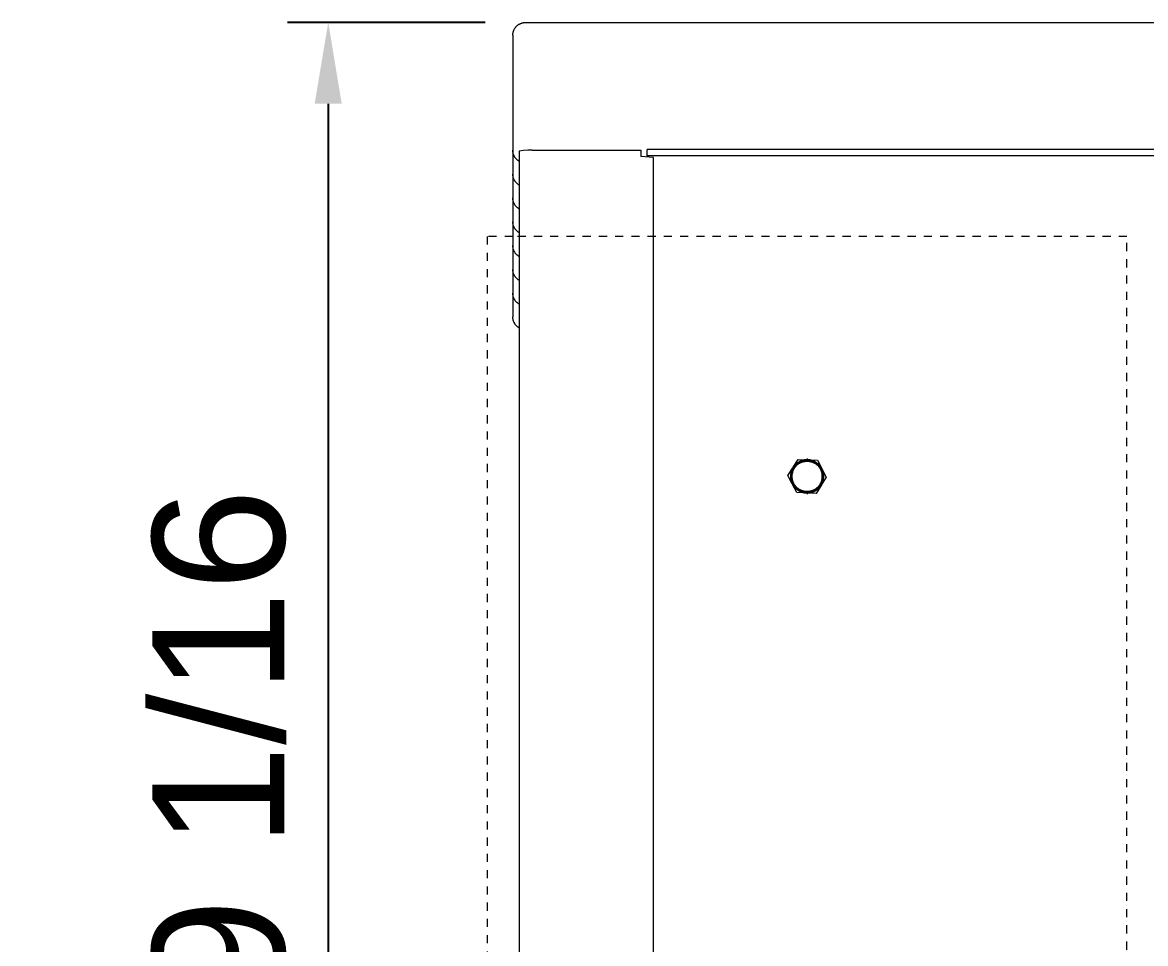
# Model space of a CAD drawing. Header units: inches. Extents: x -5 to 144, y -3 to 70.
# Drawn here: x -5.28 to 8.54, y 7.98 to 19.32 of the extents above; entities that cross this region are included whole.
import ezdxf

# ---------------------------------------------------------------- set-up
doc = ezdxf.new("R2010")
doc.units = ezdxf.units.IN
doc.linetypes.add('HIDDEN', pattern=[1.905, 1.27, -0.635])
for name, color, linetype, lineweight in [('ZANO_R', 7, 'Continuous', 0), ('ZANO_R_przerywana', 250, 'HIDDEN', 0), ('ZANO_W', 1, 'Continuous', 0)]:
    doc.layers.add(name, color=color, linetype=linetype, lineweight=lineweight)
doc.styles.get("Standard").update_dxf_attribs({"font": 'arial.ttf'})
doc.dimstyles.new('amerykanie', dxfattribs={"dimtxt": 50, "dimasz": 50, "dimexe": 0.5, "dimexo": 0.5, "dimgap": 1, "dimtad": 1, "dimdec": 0, "dimzin": 0, "dimlunit": 5, "dimtxsty": 'Standard', "dimcen": 0.09, "dimclrd": 1, "dimclre": 1, "dimclrt": 1, "dimazin": 0, "dimtfac": 1, "dimtdec": 0, "dimtmove": 0, "dimatfit": 3, "dimfxl": 1, "dimtzin": 0, "dimarcsym": 1})

# ---------------------------------------------------------------- blocks, each defined once
blk = doc.blocks.new('*D349')
at = {"layer": 'ZANO_W', "color": 1, "lineweight": -2}
for p, q in [((0.412, 19.316), (-2.018, 19.316)), ((-1.518, 18.316), (-1.518, 1.266)), ((0.412, 0.266), (-2.018, 0.266))]:
    blk.add_line(p, q, dxfattribs=at)
at = {"layer": 'ZANO_W', "color": 1}
for points in [[(-1.352, 18.316), (-1.685, 18.316), (-1.518, 19.316)], [(-1.685, 1.266), (-1.352, 1.266), (-1.518, 0.266)]]:
    blk.add_solid(points, dxfattribs=at)
at = {"layer": 'ZANO_W', "color": 1, "insert": (-2.858, 9.791), "char_height": 1.625, "attachment_point": 5, "rotation": 90}
blk.add_mtext('19 1/16', dxfattribs=at)

msp = doc.modelspace()

# ---------------------------------------------------------------- linework, layer by layer
at = {"layer": 'ZANO_R'}
for p, q in [((0.76326, 19.211), (0.76515, 19.21604)), ((0.76515, 19.21604), (0.7672, 19.221)), ((0.7672, 19.221), (0.76943, 19.2259)), ((0.76943, 19.2259), (0.77182, 19.23072)), ((0.77182, 19.23072), (0.77438, 19.23545)), ((0.77438, 19.23545), (0.77709, 19.24009)), ((0.77709, 19.24009), (0.77996, 19.24463)), ((0.77996, 19.24463), (0.78299, 19.24908)), ((0.78299, 19.24908), (0.78617, 19.25342)), ((0.78617, 19.25342), (0.78949, 19.25765)), ((0.78949, 19.25765), (0.79295, 19.26176)), ((0.79295, 19.26176), (0.79655, 19.26575)), ((0.79655, 19.26575), (0.80029, 19.26962)), ((0.80029, 19.26962), (0.80416, 19.27336)), ((0.80416, 19.27336), (0.80815, 19.27696)), ((0.80815, 19.27696), (0.81226, 19.28042)), ((0.81226, 19.28042), (0.81649, 19.28375)), ((0.81649, 19.28375), (0.82083, 19.28692)), ((0.82083, 19.28692), (0.82528, 19.28995)), ((0.82528, 19.28995), (0.82982, 19.29282)), ((0.82982, 19.29282), (0.83446, 19.29553)), ((0.83446, 19.29553), (0.8392, 19.29809)), ((0.8392, 19.29809), (0.84401, 19.30048)), ((0.84401, 19.30048), (0.84891, 19.30271)), ((0.84891, 19.30271), (0.85387, 19.30477)), ((0.85387, 19.30477), (0.85891, 19.30665)), ((0.85891, 19.30665), (0.86401, 19.30837)), ((0.86401, 19.30837), (0.86916, 19.30991)), ((0.86916, 19.30991), (0.87436, 19.31127)), ((0.87436, 19.31127), (0.87961, 19.31245)), ((0.87961, 19.31245), (0.88489, 19.31346)), ((0.88489, 19.31346), (0.8902, 19.31428)), ((0.8902, 19.31428), (0.89554, 19.31492)), ((0.89554, 19.31492), (0.9009, 19.31538)), ((0.9009, 19.31538), (0.90627, 19.31565)), ((0.90627, 19.31565), (0.91165, 19.31574)), ((0.91165, 19.31574), (39.96679, 19.31574)), ((0.75417, 19.15826), (0.75426, 19.16364)), ((0.75417, 19.15826), (0.75417, 17.9096)), ((0.75426, 19.16364), (0.75453, 19.16901)), ((0.75453, 19.16901), (0.75499, 19.17437)), ((0.75499, 19.17437), (0.75563, 19.17971)), ((0.75563, 19.17971), (0.75646, 19.18502)), ((0.75646, 19.18502), (0.75746, 19.1903)), ((0.75746, 19.1903), (0.75864, 19.19555)), ((0.75864, 19.19555), (0.76001, 19.20075)), ((0.76001, 19.20075), (0.76155, 19.2059)), ((0.76155, 19.2059), (0.76326, 19.211)), ((0.75417, 17.9096), (0.75417, 17.74211)), ((0.75417, 17.74211), (0.75417, 17.61649)), ((0.75426, 17.73661), (0.75417, 17.74211)), ((0.75455, 17.73113), (0.75426, 17.73661)), ((0.75503, 17.72565), (0.75455, 17.73113)), ((0.7557, 17.72019), (0.75503, 17.72565)), ((0.75656, 17.71476), (0.7557, 17.72019)), ((0.75761, 17.70937), (0.75656, 17.71476)), ((0.75884, 17.70401), (0.75761, 17.70937)), ((0.76027, 17.6987), (0.75884, 17.70401)), ((0.76187, 17.69345), (0.76027, 17.6987)), ((0.88529, 17.73815), (0.83291, 17.73307)), ((0.83291, 17.73307), (0.83291, 1.84867)), ((0.9378, 17.74167), (0.88529, 17.73815)), ((0.99039, 17.74363), (0.9378, 17.74167)), ((0.99039, 17.74363), (2.32897, 17.74363)), ((2.32897, 17.74363), (2.32897, 17.66489)), ((38.47072, 17.75352), (2.40771, 17.75352)), ((2.40771, 17.67548), (2.40771, 17.75352)), ((0.75417, 17.61649), (0.75417, 17.449)), ((0.76366, 17.68825), (0.76187, 17.69345)), ((0.76563, 17.68312), (0.76366, 17.68825)), ((0.76778, 17.67806), (0.76563, 17.68312)), ((0.7701, 17.67308), (0.76778, 17.67806)), ((0.7726, 17.66818), (0.7701, 17.67308)), ((0.77526, 17.66337), (0.7726, 17.66818)), ((0.7781, 17.65866), (0.77526, 17.66337)), ((0.78109, 17.65405), (0.7781, 17.65866)), ((0.78424, 17.64955), (0.78109, 17.65405)), ((0.78755, 17.64516), (0.78424, 17.64955)), ((0.79101, 17.64088), (0.78755, 17.64516)), ((0.79462, 17.63674), (0.79101, 17.64088)), ((0.79836, 17.63272), (0.79462, 17.63674)), ((0.80225, 17.62883), (0.79836, 17.63272)), ((0.80627, 17.62508), (0.80225, 17.62883)), ((0.81042, 17.62147), (0.80627, 17.62508)), ((0.81469, 17.61801), (0.81042, 17.62147)), ((0.81908, 17.61471), (0.81469, 17.61801)), ((0.82358, 17.61155), (0.81908, 17.61471)), ((0.82819, 17.60856), (0.82358, 17.61155)), ((0.83291, 17.60573), (0.82819, 17.60856)), ((2.38156, 17.66293), (2.32897, 17.66489)), ((2.43407, 17.65941), (2.38156, 17.66293)), ((38.47072, 17.67548), (2.40771, 17.67548)), ((2.40771, 17.67548), (2.40771, 17.66137)), ((2.48645, 17.65433), (2.43407, 17.65941)), ((2.48645, 1.92741), (2.48645, 17.65433)), ((0.75417, 17.449), (0.75417, 17.32338)), ((0.75426, 17.4435), (0.75417, 17.449)), ((0.75455, 17.43801), (0.75426, 17.4435)), ((0.75503, 17.43254), (0.75455, 17.43801)), ((0.7557, 17.42708), (0.75503, 17.43254)), ((0.75656, 17.42165), (0.7557, 17.42708)), ((0.75761, 17.41625), (0.75656, 17.42165)), ((0.75417, 17.32338), (0.75417, 17.15588)), ((0.75884, 17.4109), (0.75761, 17.41625)), ((0.76027, 17.40559), (0.75884, 17.4109)), ((0.76187, 17.40033), (0.76027, 17.40559)), ((0.76366, 17.39513), (0.76187, 17.40033)), ((0.76563, 17.39), (0.76366, 17.39513)), ((0.76778, 17.38494), (0.76563, 17.39)), ((0.7701, 17.37996), (0.76778, 17.38494)), ((0.7726, 17.37506), (0.7701, 17.37996)), ((0.77526, 17.37026), (0.7726, 17.37506)), ((0.7781, 17.36554), (0.77526, 17.37026)), ((0.78109, 17.36093), (0.7781, 17.36554)), ((0.78424, 17.35643), (0.78109, 17.36093)), ((0.78755, 17.35204), (0.78424, 17.35643)), ((0.79101, 17.34777), (0.78755, 17.35204)), ((0.79462, 17.34362), (0.79101, 17.34777)), ((0.79836, 17.3396), (0.79462, 17.34362)), ((0.80225, 17.33571), (0.79836, 17.3396)), ((0.80627, 17.33197), (0.80225, 17.33571)), ((0.81042, 17.32836), (0.80627, 17.33197)), ((0.81469, 17.3249), (0.81042, 17.32836)), ((0.81908, 17.32159), (0.81469, 17.3249)), ((0.82358, 17.31844), (0.81908, 17.32159)), ((0.82819, 17.31545), (0.82358, 17.31844)), ((0.83291, 17.31261), (0.82819, 17.31545)), ((0.75417, 17.15588), (0.75417, 17.03026)), ((0.75426, 17.15039), (0.75417, 17.15588)), ((0.75455, 17.1449), (0.75426, 17.15039)), ((0.75503, 17.13942), (0.75455, 17.1449)), ((0.75417, 17.03026), (0.75417, 16.86277)), ((0.7557, 17.13396), (0.75503, 17.13942)), ((0.75656, 17.12854), (0.7557, 17.13396)), ((0.75761, 17.12314), (0.75656, 17.12854)), ((0.75884, 17.11778), (0.75761, 17.12314)), ((0.76027, 17.11247), (0.75884, 17.11778)), ((0.76187, 17.10722), (0.76027, 17.11247)), ((0.76366, 17.10202), (0.76187, 17.10722)), ((0.76563, 17.09689), (0.76366, 17.10202)), ((0.76778, 17.09183), (0.76563, 17.09689)), ((0.7701, 17.08685), (0.76778, 17.09183)), ((0.7726, 17.08195), (0.7701, 17.08685)), ((0.77526, 17.07714), (0.7726, 17.08195)), ((0.7781, 17.07243), (0.77526, 17.07714)), ((0.78109, 17.06782), (0.7781, 17.07243)), ((0.78424, 17.06332), (0.78109, 17.06782)), ((0.78755, 17.05893), (0.78424, 17.06332)), ((0.79101, 17.05466), (0.78755, 17.05893)), ((0.79462, 17.05051), (0.79101, 17.05466)), ((0.79836, 17.04649), (0.79462, 17.05051)), ((0.80225, 17.0426), (0.79836, 17.04649)), ((0.80627, 17.03885), (0.80225, 17.0426)), ((0.81042, 17.03524), (0.80627, 17.03885)), ((0.81469, 17.03179), (0.81042, 17.03524)), ((0.81908, 17.02848), (0.81469, 17.03179)), ((0.82358, 17.02532), (0.81908, 17.02848)), ((0.82819, 17.02233), (0.82358, 17.02532)), ((0.83291, 17.0195), (0.82819, 17.02233)), ((0.75417, 16.86277), (0.75417, 16.73715)), ((0.75426, 16.85727), (0.75417, 16.86277)), ((0.75417, 16.73715), (0.75417, 16.56965)), ((0.75455, 16.85178), (0.75426, 16.85727)), ((0.75503, 16.84631), (0.75455, 16.85178)), ((0.7557, 16.84085), (0.75503, 16.84631)), ((0.75656, 16.83542), (0.7557, 16.84085)), ((0.75761, 16.83002), (0.75656, 16.83542)), ((0.75884, 16.82467), (0.75761, 16.83002)), ((0.76027, 16.81936), (0.75884, 16.82467)), ((0.76187, 16.8141), (0.76027, 16.81936)), ((0.76366, 16.80891), (0.76187, 16.8141)), ((0.76563, 16.80377), (0.76366, 16.80891)), ((0.76778, 16.79871), (0.76563, 16.80377)), ((0.7701, 16.79373), (0.76778, 16.79871)), ((0.7726, 16.78883), (0.7701, 16.79373)), ((0.77526, 16.78403), (0.7726, 16.78883)), ((0.7781, 16.77931), (0.77526, 16.78403)), ((0.78109, 16.7747), (0.7781, 16.77931)), ((0.78424, 16.7702), (0.78109, 16.7747)), ((0.78755, 16.76581), (0.78424, 16.7702)), ((0.79101, 16.76154), (0.78755, 16.76581)), ((0.79462, 16.75739), (0.79101, 16.76154)), ((0.79836, 16.75337), (0.79462, 16.75739)), ((0.80225, 16.74948), (0.79836, 16.75337)), ((0.80627, 16.74574), (0.80225, 16.74948)), ((0.81042, 16.74213), (0.80627, 16.74574)), ((0.81469, 16.73867), (0.81042, 16.74213)), ((0.81908, 16.73536), (0.81469, 16.73867)), ((0.82358, 16.73221), (0.81908, 16.73536)), ((0.82819, 16.72922), (0.82358, 16.73221)), ((0.83291, 16.72638), (0.82819, 16.72922)), ((0.75417, 16.56965), (0.75417, 16.44403)), ((0.75426, 16.56416), (0.75417, 16.56965)), ((0.75455, 16.55867), (0.75426, 16.56416)), ((0.75503, 16.55319), (0.75455, 16.55867)), ((0.7557, 16.54774), (0.75503, 16.55319)), ((0.75656, 16.54231), (0.7557, 16.54774)), ((0.75761, 16.53691), (0.75656, 16.54231)), ((0.75884, 16.53155), (0.75761, 16.53691)), ((0.76027, 16.52624), (0.75884, 16.53155)), ((0.76187, 16.52099), (0.76027, 16.52624)), ((0.76366, 16.51579), (0.76187, 16.52099)), ((0.76563, 16.51066), (0.76366, 16.51579)), ((0.76778, 16.5056), (0.76563, 16.51066)), ((0.7701, 16.50062), (0.76778, 16.5056)), ((0.7726, 16.49572), (0.7701, 16.50062)), ((0.77526, 16.49091), (0.7726, 16.49572)), ((0.7781, 16.4862), (0.77526, 16.49091)), ((0.78109, 16.48159), (0.7781, 16.4862)), ((0.78424, 16.47709), (0.78109, 16.48159)), ((0.78755, 16.4727), (0.78424, 16.47709)), ((0.79101, 16.46843), (0.78755, 16.4727)), ((0.79462, 16.46428), (0.79101, 16.46843)), ((0.79836, 16.46026), (0.79462, 16.46428)), ((0.80225, 16.45637), (0.79836, 16.46026)), ((0.80627, 16.45262), (0.80225, 16.45637)), ((0.81042, 16.44902), (0.80627, 16.45262)), ((0.75417, 16.44403), (0.75417, 16.27654)), ((0.81469, 16.44556), (0.81042, 16.44902)), ((0.81908, 16.44225), (0.81469, 16.44556)), ((0.82358, 16.4391), (0.81908, 16.44225)), ((0.82819, 16.4361), (0.82358, 16.4391)), ((0.83291, 16.43327), (0.82819, 16.4361)), ((0.75417, 16.27654), (0.75417, 16.15092)), ((0.75426, 16.27104), (0.75417, 16.27654)), ((0.75455, 16.26555), (0.75426, 16.27104)), ((0.75503, 16.26008), (0.75455, 16.26555)), ((0.7557, 16.25462), (0.75503, 16.26008)), ((0.75656, 16.24919), (0.7557, 16.25462)), ((0.75761, 16.2438), (0.75656, 16.24919)), ((0.75884, 16.23844), (0.75761, 16.2438)), ((0.76027, 16.23313), (0.75884, 16.23844)), ((0.76187, 16.22787), (0.76027, 16.23313)), ((0.76366, 16.22268), (0.76187, 16.22787)), ((0.76563, 16.21754), (0.76366, 16.22268)), ((0.76778, 16.21248), (0.76563, 16.21754)), ((0.7701, 16.2075), (0.76778, 16.21248)), ((0.7726, 16.20261), (0.7701, 16.2075)), ((0.77526, 16.1978), (0.7726, 16.20261)), ((0.7781, 16.19309), (0.77526, 16.1978)), ((0.78109, 16.18848), (0.7781, 16.19309)), ((0.78424, 16.18397), (0.78109, 16.18848)), ((0.78755, 16.17958), (0.78424, 16.18397)), ((0.79101, 16.17531), (0.78755, 16.17958)), ((0.79462, 16.17116), (0.79101, 16.17531)), ((0.75417, 16.15092), (0.75417, 15.98342)), ((0.79836, 16.16714), (0.79462, 16.17116)), ((0.80225, 16.16326), (0.79836, 16.16714)), ((0.80627, 16.15951), (0.80225, 16.16326)), ((0.81042, 16.1559), (0.80627, 16.15951)), ((0.81469, 16.15244), (0.81042, 16.1559)), ((0.81908, 16.14913), (0.81469, 16.15244)), ((0.82358, 16.14598), (0.81908, 16.14913)), ((0.82819, 16.14299), (0.82358, 16.14598)), ((0.83291, 16.14016), (0.82819, 16.14299)), ((0.75417, 15.98342), (0.75417, 15.8578)), ((0.75426, 15.97793), (0.75417, 15.98342)), ((0.75455, 15.97244), (0.75426, 15.97793)), ((0.75503, 15.96696), (0.75455, 15.97244)), ((0.7557, 15.96151), (0.75503, 15.96696)), ((0.75656, 15.95608), (0.7557, 15.96151)), ((0.75761, 15.95068), (0.75656, 15.95608)), ((0.75884, 15.94532), (0.75761, 15.95068)), ((0.76027, 15.94002), (0.75884, 15.94532)), ((0.76187, 15.93476), (0.76027, 15.94002)), ((0.76366, 15.92956), (0.76187, 15.93476)), ((0.76563, 15.92443), (0.76366, 15.92956)), ((0.76778, 15.91937), (0.76563, 15.92443)), ((0.7701, 15.91439), (0.76778, 15.91937)), ((0.7726, 15.90949), (0.7701, 15.91439)), ((0.77526, 15.90468), (0.7726, 15.90949)), ((0.7781, 15.89997), (0.77526, 15.90468)), ((0.78109, 15.89536), (0.7781, 15.89997)), ((0.75417, 15.8578), (0.75417, 15.69031)), ((0.78424, 15.89086), (0.78109, 15.89536)), ((0.78755, 15.88647), (0.78424, 15.89086)), ((0.79101, 15.8822), (0.78755, 15.88647)), ((0.79462, 15.87805), (0.79101, 15.8822)), ((0.79836, 15.87403), (0.79462, 15.87805)), ((0.80225, 15.87014), (0.79836, 15.87403)), ((0.80627, 15.86639), (0.80225, 15.87014)), ((0.81042, 15.86279), (0.80627, 15.86639)), ((0.81469, 15.85933), (0.81042, 15.86279)), ((0.81908, 15.85602), (0.81469, 15.85933)), ((0.82358, 15.85287), (0.81908, 15.85602)), ((0.82819, 15.84987), (0.82358, 15.85287)), ((0.83291, 15.84704), (0.82819, 15.84987)), ((0.75426, 15.68481), (0.75417, 15.69031)), ((0.75455, 15.67932), (0.75426, 15.68481)), ((0.75503, 15.67385), (0.75455, 15.67932)), ((0.7557, 15.66839), (0.75503, 15.67385)), ((0.75656, 15.66296), (0.7557, 15.66839)), ((0.75761, 15.65757), (0.75656, 15.66296)), ((0.75884, 15.65221), (0.75761, 15.65757)), ((0.76027, 15.6469), (0.75884, 15.65221)), ((0.76187, 15.64164), (0.76027, 15.6469)), ((0.76366, 15.63645), (0.76187, 15.64164)), ((0.76563, 15.63132), (0.76366, 15.63645)), ((0.76778, 15.62626), (0.76563, 15.63132)), ((0.7701, 15.62127), (0.76778, 15.62626)), ((0.7726, 15.61638), (0.7701, 15.62127)), ((0.77526, 15.61157), (0.7726, 15.61638)), ((0.7781, 15.60686), (0.77526, 15.61157)), ((0.78109, 15.60225), (0.7781, 15.60686)), ((0.78424, 15.59774), (0.78109, 15.60225)), ((0.78755, 15.59335), (0.78424, 15.59774)), ((0.79101, 15.58908), (0.78755, 15.59335)), ((0.79462, 15.58493), (0.79101, 15.58908)), ((0.79836, 15.58091), (0.79462, 15.58493)), ((0.80225, 15.57703), (0.79836, 15.58091)), ((0.80627, 15.57328), (0.80225, 15.57703)), ((0.81042, 15.56967), (0.80627, 15.57328)), ((0.81469, 15.56621), (0.81042, 15.56967)), ((0.81908, 15.5629), (0.81469, 15.56621)), ((0.82358, 15.55975), (0.81908, 15.5629)), ((0.82819, 15.55676), (0.82358, 15.55975)), ((0.83291, 15.55393), (0.82819, 15.55676)), ((4.14001, 13.73732), (4.20143, 13.83453)), ((4.19616, 13.82531), (4.19297, 13.81917)), ((4.19955, 13.83133), (4.19616, 13.82531)), ((4.20315, 13.83724), (4.19955, 13.83133)), ((4.20302, 13.82143), (4.20631, 13.82729)), ((4.20694, 13.84302), (4.20315, 13.83724)), ((4.20486, 13.83995), (4.26629, 13.93716)), ((4.20631, 13.82729), (4.2098, 13.83303)), ((4.21092, 13.84867), (4.20694, 13.84302)), ((4.2098, 13.83303), (4.21349, 13.83865)), ((4.2151, 13.85419), (4.21092, 13.84867)), ((4.21349, 13.83865), (4.21737, 13.84414)), ((4.21702, 13.826), (4.21373, 13.82045)), ((4.21373, 13.82045), (4.21702, 13.826)), ((4.21946, 13.85956), (4.2151, 13.85419)), ((4.2205, 13.83144), (4.21702, 13.826)), ((4.21702, 13.826), (4.2205, 13.83144)), ((4.21737, 13.84414), (4.22143, 13.8495)), ((4.22399, 13.86478), (4.21946, 13.85956)), ((4.22417, 13.83675), (4.2205, 13.83144)), ((4.2205, 13.83144), (4.22417, 13.83675)), ((4.22143, 13.8495), (4.22567, 13.85471)), ((4.2287, 13.86984), (4.22399, 13.86478)), ((4.22802, 13.84194), (4.22417, 13.83675)), ((4.22417, 13.83675), (4.22802, 13.84194)), ((4.22567, 13.85471), (4.23009, 13.85978)), ((4.23204, 13.84698), (4.22802, 13.84194)), ((4.22802, 13.84194), (4.23204, 13.84698)), ((4.23358, 13.87474), (4.2287, 13.86984)), ((4.23009, 13.85978), (4.23468, 13.86469)), ((4.23624, 13.85189), (4.23204, 13.84698)), ((4.23204, 13.84698), (4.23624, 13.85189)), ((4.23862, 13.87947), (4.23358, 13.87474)), ((4.23468, 13.86469), (4.23943, 13.86944)), ((4.2406, 13.85665), (4.23624, 13.85189)), ((4.23624, 13.85189), (4.2406, 13.85665)), ((4.24382, 13.88403), (4.23862, 13.87947)), ((4.23943, 13.86944), (4.24434, 13.87403)), ((4.24513, 13.86125), (4.2406, 13.85665)), ((4.2406, 13.85665), (4.24513, 13.86125)), ((4.24917, 13.88842), (4.24382, 13.88403)), ((4.24434, 13.87403), (4.24941, 13.87845)), ((4.24981, 13.8657), (4.24513, 13.86125)), ((4.24513, 13.86125), (4.24981, 13.8657)), ((4.25467, 13.89262), (4.24917, 13.88842)), ((4.24941, 13.87845), (4.25463, 13.88269)), ((4.25464, 13.86998), (4.24981, 13.8657)), ((4.24981, 13.8657), (4.25464, 13.86998)), ((4.25463, 13.88269), (4.25998, 13.88675)), ((4.25962, 13.87409), (4.25464, 13.86998)), ((4.25464, 13.86998), (4.25962, 13.87409)), ((4.2603, 13.89663), (4.25467, 13.89262)), ((4.26473, 13.87803), (4.25962, 13.87409)), ((4.25962, 13.87409), (4.26473, 13.87803)), ((4.25998, 13.88675), (4.26547, 13.89063)), ((4.26606, 13.90045), (4.2603, 13.89663)), ((4.26998, 13.88178), (4.26473, 13.87803)), ((4.26473, 13.87803), (4.26998, 13.88178)), ((4.26547, 13.89063), (4.27109, 13.89431)), ((4.27196, 13.90407), (4.26606, 13.90045)), ((4.26629, 13.93716), (4.38119, 13.93257)), ((4.27536, 13.88536), (4.26998, 13.88178)), ((4.26998, 13.88178), (4.27536, 13.88536)), ((4.27109, 13.89431), (4.27684, 13.8978)), ((4.27797, 13.90749), (4.27196, 13.90407)), ((4.28085, 13.88875), (4.27536, 13.88536)), ((4.27536, 13.88536), (4.28085, 13.88875)), ((4.27684, 13.8978), (4.2827, 13.9011)), ((4.28409, 13.9107), (4.27797, 13.90749)), ((4.28646, 13.89194), (4.28085, 13.88875)), ((4.28085, 13.88875), (4.28646, 13.89194)), ((4.2827, 13.9011), (4.28867, 13.90419)), ((4.29032, 13.91371), (4.28409, 13.9107)), ((4.29218, 13.89494), (4.28646, 13.89194)), ((4.28646, 13.89194), (4.29218, 13.89494)), ((4.28867, 13.90419), (4.29474, 13.90708)), ((4.29664, 13.91651), (4.29032, 13.91371)), ((4.298, 13.89774), (4.29218, 13.89494)), ((4.29218, 13.89494), (4.298, 13.89774)), ((4.29474, 13.90708), (4.3009, 13.90975)), ((4.30306, 13.91909), (4.29664, 13.91651)), ((4.30391, 13.90034), (4.298, 13.89774)), ((4.298, 13.89774), (4.30391, 13.90034)), ((4.3009, 13.90975), (4.30715, 13.91222)), ((4.30956, 13.92145), (4.30306, 13.91909)), ((4.3099, 13.90273), (4.30391, 13.90034)), ((4.30391, 13.90034), (4.3099, 13.90273)), ((4.30715, 13.91222), (4.31349, 13.91447)), ((4.31613, 13.92359), (4.30956, 13.92145)), ((4.31598, 13.90492), (4.3099, 13.90273)), ((4.3099, 13.90273), (4.31598, 13.90492)), ((4.31349, 13.91447), (4.3199, 13.9165)), ((4.32212, 13.90689), (4.31598, 13.90492)), ((4.31598, 13.90492), (4.32212, 13.90689)), ((4.32278, 13.92551), (4.31613, 13.92359)), ((4.3199, 13.9165), (4.32637, 13.91831)), ((4.32833, 13.90865), (4.32212, 13.90689)), ((4.32212, 13.90689), (4.32833, 13.90865)), ((4.32948, 13.9272), (4.32278, 13.92551)), ((4.32637, 13.91831), (4.3329, 13.9199)), ((4.3346, 13.9102), (4.32833, 13.90865)), ((4.32833, 13.90865), (4.3346, 13.9102)), ((4.33624, 13.92866), (4.32948, 13.9272)), ((4.3329, 13.9199), (4.33948, 13.92127)), ((4.34092, 13.91153), (4.3346, 13.9102)), ((4.3346, 13.9102), (4.34092, 13.91153)), ((4.34304, 13.9299), (4.33624, 13.92866)), ((4.33948, 13.92127), (4.3461, 13.92241)), ((4.34728, 13.91264), (4.34092, 13.91153)), ((4.34092, 13.91153), (4.34728, 13.91264)), ((4.34989, 13.9309), (4.34304, 13.9299)), ((4.3461, 13.92241), (4.35276, 13.92333)), ((4.35367, 13.91352), (4.34728, 13.91264)), ((4.34728, 13.91264), (4.35367, 13.91352)), ((4.35676, 13.93168), (4.34989, 13.9309)), ((4.35276, 13.92333), (4.35945, 13.92401)), ((4.3601, 13.91419), (4.35367, 13.91352)), ((4.35367, 13.91352), (4.3601, 13.91419)), ((4.36365, 13.93222), (4.35676, 13.93168)), ((4.35945, 13.92401), (4.36616, 13.92447)), ((4.36654, 13.91464), (4.3601, 13.91419)), ((4.3601, 13.91419), (4.36654, 13.91464)), ((4.37056, 13.93253), (4.36365, 13.93222)), ((4.36616, 13.92447), (4.37287, 13.9247)), ((4.37299, 13.91486), (4.36654, 13.91464)), ((4.36654, 13.91464), (4.37299, 13.91486)), ((4.37748, 13.9326), (4.37056, 13.93253)), ((4.37287, 13.9247), (4.3796, 13.9247)), ((4.37944, 13.91486), (4.37299, 13.91486)), ((4.37299, 13.91486), (4.37944, 13.91486)), ((4.37622, 13.94835), (4.37622, 13.93277)), ((4.38439, 13.93244), (4.37748, 13.9326)), ((4.3859, 13.91464), (4.37944, 13.91486)), ((4.37944, 13.91486), (4.3859, 13.91464)), ((4.3796, 13.9247), (4.38631, 13.92447)), ((4.39129, 13.93205), (4.38439, 13.93244)), ((4.39234, 13.91419), (4.3859, 13.91464)), ((4.3859, 13.91464), (4.39234, 13.91419)), ((4.38631, 13.92447), (4.39302, 13.92401)), ((4.38759, 13.93231), (4.50249, 13.92772)), ((4.39818, 13.93142), (4.39129, 13.93205)), ((4.39876, 13.91352), (4.39234, 13.91419)), ((4.39234, 13.91419), (4.39876, 13.91352)), ((4.39302, 13.92401), (4.39971, 13.92332)), ((4.40504, 13.93056), (4.39818, 13.93142)), ((4.40515, 13.91264), (4.39876, 13.91352)), ((4.39876, 13.91352), (4.40515, 13.91264)), ((4.39971, 13.92332), (4.40636, 13.92241)), ((4.41187, 13.92947), (4.40504, 13.93056)), ((4.41151, 13.91153), (4.40515, 13.91264)), ((4.40515, 13.91264), (4.41151, 13.91153)), ((4.40636, 13.92241), (4.41299, 13.92126)), ((4.41783, 13.9102), (4.41151, 13.91153)), ((4.41151, 13.91153), (4.41783, 13.9102)), ((4.41866, 13.92816), (4.41187, 13.92947)), ((4.41299, 13.92126), (4.41957, 13.9199)), ((4.4241, 13.90865), (4.41783, 13.9102)), ((4.41783, 13.9102), (4.4241, 13.90865)), ((4.4254, 13.92661), (4.41866, 13.92816)), ((4.41957, 13.9199), (4.4261, 13.9183)), ((4.43031, 13.90689), (4.4241, 13.90865)), ((4.4241, 13.90865), (4.43031, 13.90689)), ((4.43208, 13.92483), (4.4254, 13.92661)), ((4.4261, 13.9183), (4.43257, 13.91649)), ((4.43645, 13.90492), (4.43031, 13.90689)), ((4.43031, 13.90689), (4.43645, 13.90492)), ((4.4387, 13.92283), (4.43208, 13.92483)), ((4.43257, 13.91649), (4.43898, 13.91446)), ((4.44253, 13.90273), (4.43645, 13.90492)), ((4.43645, 13.90492), (4.44253, 13.90273)), ((4.44525, 13.92061), (4.4387, 13.92283)), ((4.43898, 13.91446), (4.44531, 13.9122)), ((4.44853, 13.90034), (4.44253, 13.90273)), ((4.44253, 13.90273), (4.44853, 13.90034)), ((4.45172, 13.91817), (4.44525, 13.92061)), ((4.44531, 13.9122), (4.45156, 13.90974)), ((4.45443, 13.89774), (4.44853, 13.90034)), ((4.44853, 13.90034), (4.45443, 13.89774)), ((4.45156, 13.90974), (4.45773, 13.90706)), ((4.45811, 13.91551), (4.45172, 13.91817)), ((4.46025, 13.89494), (4.45443, 13.89774)), ((4.45443, 13.89774), (4.46025, 13.89494)), ((4.45773, 13.90706), (4.4638, 13.90417)), ((4.4644, 13.91264), (4.45811, 13.91551)), ((4.46597, 13.89194), (4.46025, 13.89494)), ((4.46025, 13.89494), (4.46597, 13.89194)), ((4.4638, 13.90417), (4.46977, 13.90108)), ((4.47059, 13.90956), (4.4644, 13.91264)), ((4.47158, 13.88875), (4.46597, 13.89194)), ((4.46597, 13.89194), (4.47158, 13.88875)), ((4.46977, 13.90108), (4.47563, 13.89778)), ((4.47667, 13.90626), (4.47059, 13.90956)), ((4.47707, 13.88536), (4.47158, 13.88875)), ((4.47158, 13.88875), (4.47707, 13.88536)), ((4.47563, 13.89778), (4.48137, 13.89429)), ((4.48264, 13.90277), (4.47667, 13.90626)), ((4.48245, 13.88178), (4.47707, 13.88536)), ((4.47707, 13.88536), (4.48245, 13.88178)), ((4.48699, 13.8906), (4.48137, 13.89429)), ((4.4877, 13.87803), (4.48245, 13.88178)), ((4.48245, 13.88178), (4.4877, 13.87803)), ((4.48848, 13.89908), (4.48264, 13.90277)), ((4.49248, 13.88673), (4.48699, 13.8906)), ((4.49281, 13.87409), (4.4877, 13.87803)), ((4.4877, 13.87803), (4.49281, 13.87409)), ((4.4942, 13.89519), (4.48848, 13.89908)), ((4.49784, 13.88267), (4.49248, 13.88673)), ((4.49779, 13.86998), (4.49281, 13.87409)), ((4.49281, 13.87409), (4.49779, 13.86998)), ((4.49978, 13.89111), (4.4942, 13.89519)), ((4.50262, 13.8657), (4.49779, 13.86998)), ((4.49779, 13.86998), (4.50262, 13.8657)), ((4.50305, 13.87842), (4.49784, 13.88267)), ((4.50523, 13.88684), (4.49978, 13.89111)), ((4.50249, 13.92772), (4.55597, 13.82592)), ((4.5073, 13.86125), (4.50262, 13.8657)), ((4.50262, 13.8657), (4.5073, 13.86125)), ((4.50811, 13.874), (4.50305, 13.87842)), ((4.51052, 13.88239), (4.50523, 13.88684)), ((4.51183, 13.85665), (4.5073, 13.86125)), ((4.5073, 13.86125), (4.51183, 13.85665)), ((4.51303, 13.86942), (4.50811, 13.874)), ((4.51566, 13.87777), (4.51052, 13.88239)), ((4.51619, 13.85189), (4.51183, 13.85665)), ((4.51183, 13.85665), (4.51619, 13.85189)), ((4.51778, 13.86466), (4.51303, 13.86942)), ((4.52065, 13.87297), (4.51566, 13.87777)), ((4.52039, 13.84698), (4.51619, 13.85189)), ((4.51619, 13.85189), (4.52039, 13.84698)), ((4.52237, 13.85975), (4.51778, 13.86466)), ((4.52441, 13.84194), (4.52039, 13.84698)), ((4.52039, 13.84698), (4.52441, 13.84194)), ((4.52546, 13.86801), (4.52065, 13.87297)), ((4.52678, 13.85468), (4.52237, 13.85975)), ((4.52826, 13.83675), (4.52441, 13.84194)), ((4.52441, 13.84194), (4.52826, 13.83675)), ((4.53011, 13.86289), (4.52546, 13.86801)), ((4.53103, 13.84947), (4.52678, 13.85468)), ((4.53193, 13.83144), (4.52826, 13.83675)), ((4.52826, 13.83675), (4.53193, 13.83144)), ((4.53458, 13.85762), (4.53011, 13.86289)), ((4.53509, 13.84411), (4.53103, 13.84947)), ((4.53541, 13.826), (4.53193, 13.83144)), ((4.53193, 13.83144), (4.53541, 13.826)), ((4.53887, 13.85219), (4.53458, 13.85762)), ((4.53896, 13.83862), (4.53509, 13.84411)), ((4.5387, 13.82045), (4.53541, 13.826)), ((4.53541, 13.826), (4.5387, 13.82045)), ((4.54298, 13.84663), (4.53887, 13.85219)), ((4.54265, 13.833), (4.53896, 13.83862)), ((4.54614, 13.82726), (4.54265, 13.833)), ((4.5469, 13.84093), (4.54298, 13.84663)), ((4.54943, 13.8214), (4.54614, 13.82726)), ((4.55062, 13.8351), (4.5469, 13.84093)), ((4.55414, 13.82915), (4.55062, 13.8351)), ((4.55746, 13.82308), (4.55414, 13.82915)), ((4.19348, 13.63551), (4.14001, 13.73732)), ((4.17155, 13.7326), (4.1715, 13.72568)), ((4.1715, 13.72568), (4.17169, 13.71877)), ((4.17182, 13.73951), (4.17155, 13.7326)), ((4.17169, 13.71877), (4.17212, 13.71187)), ((4.17233, 13.7464), (4.17182, 13.73951)), ((4.17212, 13.71187), (4.17278, 13.70498)), ((4.17307, 13.75328), (4.17233, 13.7464)), ((4.17278, 13.70498), (4.17366, 13.69812)), ((4.17405, 13.76013), (4.17307, 13.75328)), ((4.17366, 13.69812), (4.17479, 13.6913)), ((4.17525, 13.76693), (4.17405, 13.76013)), ((4.17479, 13.6913), (4.17614, 13.68452)), ((4.17668, 13.7737), (4.17525, 13.76693)), ((4.17835, 13.78041), (4.17668, 13.7737)), ((4.18023, 13.78707), (4.17835, 13.78041)), ((4.17939, 13.73126), (4.17962, 13.73798)), ((4.17939, 13.72454), (4.17939, 13.73126)), ((4.17962, 13.71782), (4.17939, 13.72454)), ((4.17962, 13.73798), (4.18008, 13.74468)), ((4.18008, 13.71111), (4.17962, 13.71782)), ((4.18008, 13.74468), (4.18077, 13.75137)), ((4.18077, 13.70443), (4.18008, 13.71111)), ((4.18234, 13.79365), (4.18023, 13.78707)), ((4.18077, 13.75137), (4.18169, 13.75803)), ((4.18168, 13.69777), (4.18077, 13.70443)), ((4.18282, 13.69114), (4.18168, 13.69777)), ((4.18169, 13.75803), (4.18283, 13.76465)), ((4.18468, 13.80016), (4.18234, 13.79365)), ((4.18419, 13.68456), (4.18282, 13.69114)), ((4.18283, 13.76465), (4.1842, 13.77123)), ((4.1842, 13.77123), (4.18579, 13.77776)), ((4.18723, 13.80659), (4.18468, 13.80016)), ((4.18579, 13.77776), (4.1876, 13.78424)), ((4.18999, 13.81293), (4.18723, 13.80659)), ((4.1876, 13.78424), (4.18964, 13.79064)), ((4.18932, 13.73433), (4.18921, 13.72788)), ((4.18921, 13.72788), (4.18932, 13.73433)), ((4.18921, 13.72788), (4.18932, 13.72142)), ((4.18932, 13.72142), (4.18921, 13.72788)), ((4.18965, 13.74078), (4.18932, 13.73433)), ((4.18932, 13.73433), (4.18965, 13.74078)), ((4.18932, 13.72142), (4.18965, 13.71498)), ((4.18965, 13.71498), (4.18932, 13.72142)), ((4.18964, 13.79064), (4.19189, 13.79698)), ((4.19021, 13.74721), (4.18965, 13.74078)), ((4.18965, 13.74078), (4.19021, 13.74721)), ((4.18965, 13.71498), (4.19021, 13.70855)), ((4.19021, 13.70855), (4.18965, 13.71498)), ((4.19297, 13.81917), (4.18999, 13.81293)), ((4.19099, 13.75362), (4.19021, 13.74721)), ((4.19021, 13.74721), (4.19099, 13.75362)), ((4.19021, 13.70855), (4.19099, 13.70214)), ((4.19099, 13.70214), (4.19021, 13.70855)), ((4.19199, 13.76), (4.19099, 13.75362)), ((4.19099, 13.75362), (4.19199, 13.76)), ((4.19099, 13.70214), (4.19199, 13.69576)), ((4.19199, 13.69576), (4.19099, 13.70214)), ((4.19189, 13.79698), (4.19436, 13.80323)), ((4.19321, 13.76634), (4.19199, 13.76)), ((4.19199, 13.76), (4.19321, 13.76634)), ((4.19199, 13.69576), (4.19321, 13.68942)), ((4.19321, 13.68942), (4.19199, 13.69576)), ((4.19464, 13.77263), (4.19321, 13.76634)), ((4.19321, 13.76634), (4.19464, 13.77263)), ((4.19321, 13.68942), (4.19464, 13.68313)), ((4.19464, 13.68313), (4.19321, 13.68942)), ((4.19436, 13.80323), (4.19704, 13.80939)), ((4.19629, 13.77887), (4.19464, 13.77263)), ((4.19464, 13.77263), (4.19629, 13.77887)), ((4.19816, 13.78505), (4.19629, 13.77887)), ((4.19629, 13.77887), (4.19816, 13.78505)), ((4.19704, 13.80939), (4.19992, 13.81546)), ((4.20024, 13.79117), (4.19816, 13.78505)), ((4.19816, 13.78505), (4.20024, 13.79117)), ((4.19992, 13.81546), (4.20302, 13.82143)), ((4.20253, 13.7972), (4.20024, 13.79117)), ((4.20024, 13.79117), (4.20253, 13.7972)), ((4.20503, 13.80316), (4.20253, 13.7972)), ((4.20253, 13.7972), (4.20503, 13.80316)), ((4.20773, 13.80902), (4.20503, 13.80316)), ((4.20503, 13.80316), (4.20773, 13.80902)), ((4.21063, 13.81479), (4.20773, 13.80902)), ((4.20773, 13.80902), (4.21063, 13.81479)), ((4.21373, 13.82045), (4.21063, 13.81479)), ((4.21063, 13.81479), (4.21373, 13.82045)), ((4.5418, 13.81479), (4.5387, 13.82045)), ((4.5387, 13.82045), (4.5418, 13.81479)), ((4.5447, 13.80902), (4.5418, 13.81479)), ((4.5418, 13.81479), (4.5447, 13.80902)), ((4.5474, 13.80316), (4.5447, 13.80902)), ((4.5447, 13.80902), (4.5474, 13.80316)), ((4.5499, 13.7972), (4.5474, 13.80316)), ((4.5474, 13.80316), (4.5499, 13.7972)), ((4.55253, 13.81543), (4.54943, 13.8214)), ((4.55219, 13.79117), (4.5499, 13.7972)), ((4.5499, 13.7972), (4.55219, 13.79117)), ((4.61242, 13.71844), (4.551, 13.62123)), ((4.55427, 13.78505), (4.55219, 13.79117)), ((4.55219, 13.79117), (4.55427, 13.78505)), ((4.55541, 13.80936), (4.55253, 13.81543)), ((4.55614, 13.77887), (4.55427, 13.78505)), ((4.55427, 13.78505), (4.55614, 13.77887)), ((4.55809, 13.80319), (4.55541, 13.80936)), ((4.55779, 13.77263), (4.55614, 13.77887)), ((4.55614, 13.77887), (4.55779, 13.77263)), ((4.56057, 13.81691), (4.55746, 13.82308)), ((4.55923, 13.76634), (4.55779, 13.77263)), ((4.55779, 13.77263), (4.55923, 13.76634)), ((4.55779, 13.68313), (4.55923, 13.68942)), ((4.55923, 13.68942), (4.55779, 13.68313)), ((4.56055, 13.79694), (4.55809, 13.80319)), ((4.55895, 13.82024), (4.61242, 13.71844)), ((4.56044, 13.76), (4.55923, 13.76634)), ((4.55923, 13.76634), (4.56044, 13.76)), ((4.55923, 13.68942), (4.56044, 13.69576)), ((4.56044, 13.69576), (4.55923, 13.68942)), ((4.56144, 13.75362), (4.56044, 13.76)), ((4.56044, 13.76), (4.56144, 13.75362)), ((4.56044, 13.69576), (4.56144, 13.70214)), ((4.56144, 13.70214), (4.56044, 13.69576)), ((4.5628, 13.79061), (4.56055, 13.79694)), ((4.56347, 13.81063), (4.56057, 13.81691)), ((4.56222, 13.74721), (4.56144, 13.75362)), ((4.56144, 13.75362), (4.56222, 13.74721)), ((4.56144, 13.70214), (4.56222, 13.70855)), ((4.56222, 13.70855), (4.56144, 13.70214)), ((4.56278, 13.74078), (4.56222, 13.74721)), ((4.56222, 13.74721), (4.56278, 13.74078)), ((4.56222, 13.70855), (4.56278, 13.71498)), ((4.56278, 13.71498), (4.56222, 13.70855)), ((4.56311, 13.73433), (4.56278, 13.74078)), ((4.56278, 13.74078), (4.56311, 13.73433)), ((4.56278, 13.71498), (4.56311, 13.72142)), ((4.56311, 13.72142), (4.56278, 13.71498)), ((4.56484, 13.7842), (4.5628, 13.79061)), ((4.56322, 13.72788), (4.56311, 13.73433)), ((4.56311, 13.73433), (4.56322, 13.72788)), ((4.56311, 13.72142), (4.56322, 13.72788)), ((4.56322, 13.72788), (4.56311, 13.72142)), ((4.56616, 13.80426), (4.56347, 13.81063)), ((4.56665, 13.77773), (4.56484, 13.7842)), ((4.56863, 13.7978), (4.56616, 13.80426)), ((4.56824, 13.7712), (4.56665, 13.77773)), ((4.56823, 13.68453), (4.5696, 13.69111)), ((4.56961, 13.76461), (4.56824, 13.7712)), ((4.57088, 13.79126), (4.56863, 13.7978)), ((4.5696, 13.69111), (4.57074, 13.69773)), ((4.57075, 13.75799), (4.56961, 13.76461)), ((4.57074, 13.69773), (4.57166, 13.70439)), ((4.57166, 13.75133), (4.57075, 13.75799)), ((4.57291, 13.78465), (4.57088, 13.79126)), ((4.57235, 13.74464), (4.57166, 13.75133)), ((4.57166, 13.70439), (4.57235, 13.71108)), ((4.57281, 13.73794), (4.57235, 13.74464)), ((4.57235, 13.71108), (4.57281, 13.71778)), ((4.57304, 13.73122), (4.57281, 13.73794)), ((4.57281, 13.71778), (4.57304, 13.7245)), ((4.57472, 13.77797), (4.57291, 13.78465)), ((4.57304, 13.7245), (4.57304, 13.73122)), ((4.5763, 13.77124), (4.57472, 13.77797)), ((4.57575, 13.68206), (4.57718, 13.68882)), ((4.57765, 13.76446), (4.5763, 13.77124)), ((4.57718, 13.68882), (4.57838, 13.69563)), ((4.57877, 13.75763), (4.57765, 13.76446)), ((4.57838, 13.69563), (4.57936, 13.70248)), ((4.57966, 13.75078), (4.57877, 13.75763)), ((4.57936, 13.70248), (4.5801, 13.70936)), ((4.58031, 13.74389), (4.57966, 13.75078)), ((4.5801, 13.70936), (4.58061, 13.71625)), ((4.58074, 13.73699), (4.58031, 13.74389)), ((4.58061, 13.71625), (4.58089, 13.72316)), ((4.58093, 13.73008), (4.58074, 13.73699)), ((4.58089, 13.72316), (4.58093, 13.73008)), ((4.17614, 13.68452), (4.17771, 13.67779)), ((4.17771, 13.67779), (4.17952, 13.67111)), ((4.17952, 13.67111), (4.18155, 13.6645)), ((4.18155, 13.6645), (4.1838, 13.65796)), ((4.1838, 13.65796), (4.18627, 13.6515)), ((4.18578, 13.67803), (4.18419, 13.68456)), ((4.18759, 13.67156), (4.18578, 13.67803)), ((4.18627, 13.6515), (4.18896, 13.64513)), ((4.18963, 13.66515), (4.18759, 13.67156)), ((4.18896, 13.64513), (4.19186, 13.63885)), ((4.19188, 13.65882), (4.18963, 13.66515)), ((4.19186, 13.63885), (4.19497, 13.63268)), ((4.19434, 13.65257), (4.19188, 13.65882)), ((4.19702, 13.6464), (4.19434, 13.65257)), ((4.19464, 13.68313), (4.19629, 13.67688)), ((4.19629, 13.67688), (4.19464, 13.68313)), ((4.19497, 13.63268), (4.19829, 13.62661)), ((4.19629, 13.67688), (4.19816, 13.67071)), ((4.19816, 13.67071), (4.19629, 13.67688)), ((4.24994, 13.52804), (4.19646, 13.62984)), ((4.19991, 13.64033), (4.19702, 13.6464)), ((4.19816, 13.67071), (4.20024, 13.66459)), ((4.20024, 13.66459), (4.19816, 13.67071)), ((4.19829, 13.62661), (4.20181, 13.62066)), ((4.203, 13.63436), (4.19991, 13.64033)), ((4.20024, 13.66459), (4.20253, 13.65856)), ((4.20253, 13.65856), (4.20024, 13.66459)), ((4.20181, 13.62066), (4.20553, 13.61483)), ((4.20253, 13.65856), (4.20503, 13.6526)), ((4.20503, 13.6526), (4.20253, 13.65856)), ((4.20629, 13.6285), (4.203, 13.63436)), ((4.20503, 13.6526), (4.20773, 13.64674)), ((4.20773, 13.64674), (4.20503, 13.6526)), ((4.20553, 13.61483), (4.20945, 13.60913)), ((4.20978, 13.62276), (4.20629, 13.6285)), ((4.20773, 13.64674), (4.21063, 13.64097)), ((4.21063, 13.64097), (4.20773, 13.64674)), ((4.20945, 13.60913), (4.21356, 13.60357)), ((4.21347, 13.61714), (4.20978, 13.62276)), ((4.21063, 13.64097), (4.21373, 13.63531)), ((4.21373, 13.63531), (4.21063, 13.64097)), ((4.21734, 13.61165), (4.21347, 13.61714)), ((4.21356, 13.60357), (4.21785, 13.59814)), ((4.21373, 13.63531), (4.21702, 13.62976)), ((4.21702, 13.62976), (4.21373, 13.63531)), ((4.21702, 13.62976), (4.2205, 13.62432)), ((4.2205, 13.62432), (4.21702, 13.62976)), ((4.22141, 13.60629), (4.21734, 13.61165)), ((4.21785, 13.59814), (4.22232, 13.59287)), ((4.2205, 13.62432), (4.22417, 13.61901)), ((4.22417, 13.61901), (4.2205, 13.62432)), ((4.22565, 13.60107), (4.22141, 13.60629)), ((4.22232, 13.59287), (4.22697, 13.58775)), ((4.22417, 13.61901), (4.22802, 13.61382)), ((4.22802, 13.61382), (4.22417, 13.61901)), ((4.23006, 13.59601), (4.22565, 13.60107)), ((4.22697, 13.58775), (4.23179, 13.58279)), ((4.22802, 13.61382), (4.23204, 13.60878)), ((4.23204, 13.60878), (4.22802, 13.61382)), ((4.23465, 13.5911), (4.23006, 13.59601)), ((4.23179, 13.58279), (4.23677, 13.57799)), ((4.23204, 13.60878), (4.23624, 13.60387)), ((4.23624, 13.60387), (4.23204, 13.60878)), ((4.2394, 13.58634), (4.23465, 13.5911)), ((4.23624, 13.60387), (4.2406, 13.59911)), ((4.2406, 13.59911), (4.23624, 13.60387)), ((4.23677, 13.57799), (4.24191, 13.57337)), ((4.24432, 13.58175), (4.2394, 13.58634)), ((4.2406, 13.59911), (4.24513, 13.59451)), ((4.24513, 13.59451), (4.2406, 13.59911)), ((4.24191, 13.57337), (4.24721, 13.56892)), ((4.24938, 13.57734), (4.24432, 13.58175)), ((4.24513, 13.59451), (4.24981, 13.59006)), ((4.24981, 13.59006), (4.24513, 13.59451)), ((4.24721, 13.56892), (4.25265, 13.56465)), ((4.2546, 13.57309), (4.24938, 13.57734)), ((4.24981, 13.59006), (4.25464, 13.58578)), ((4.25464, 13.58578), (4.24981, 13.59006)), ((4.25265, 13.56465), (4.25823, 13.56057)), ((4.25995, 13.56903), (4.2546, 13.57309)), ((4.25464, 13.58578), (4.25962, 13.58167)), ((4.25962, 13.58167), (4.25464, 13.58578)), ((4.25823, 13.56057), (4.26395, 13.55668)), ((4.25962, 13.58167), (4.26473, 13.57773)), ((4.26473, 13.57773), (4.25962, 13.58167)), ((4.26544, 13.56515), (4.25995, 13.56903)), ((4.26395, 13.55668), (4.26979, 13.55299)), ((4.26473, 13.57773), (4.26998, 13.57397)), ((4.26998, 13.57397), (4.26473, 13.57773)), ((4.27106, 13.56147), (4.26544, 13.56515)), ((4.26979, 13.55299), (4.27576, 13.54949)), ((4.26998, 13.57397), (4.27536, 13.5704)), ((4.27536, 13.5704), (4.26998, 13.57397)), ((4.27106, 13.56147), (4.27681, 13.55797)), ((4.27536, 13.5704), (4.28085, 13.56701)), ((4.28085, 13.56701), (4.27536, 13.5704)), ((4.27576, 13.54949), (4.28184, 13.5462)), ((4.27681, 13.55797), (4.28266, 13.55468)), ((4.28085, 13.56701), (4.28646, 13.56382)), ((4.28646, 13.56382), (4.28085, 13.56701)), ((4.28266, 13.55468), (4.28863, 13.55159)), ((4.28646, 13.56382), (4.29218, 13.56082)), ((4.29218, 13.56082), (4.28646, 13.56382)), ((4.28863, 13.55159), (4.2947, 13.5487)), ((4.29218, 13.56082), (4.298, 13.55802)), ((4.298, 13.55802), (4.29218, 13.56082)), ((4.2947, 13.5487), (4.30087, 13.54602)), ((4.298, 13.55802), (4.30391, 13.55542)), ((4.30391, 13.55542), (4.298, 13.55802)), ((4.30391, 13.55542), (4.3099, 13.55302)), ((4.3099, 13.55302), (4.30391, 13.55542)), ((4.3099, 13.55302), (4.31598, 13.55084)), ((4.31598, 13.55084), (4.3099, 13.55302)), ((4.31598, 13.55084), (4.32212, 13.54887)), ((4.32212, 13.54887), (4.31598, 13.55084)), ((4.32212, 13.54887), (4.32833, 13.5471)), ((4.32833, 13.5471), (4.32212, 13.54887)), ((4.32833, 13.5471), (4.3346, 13.54556)), ((4.3346, 13.54556), (4.32833, 13.5471)), ((4.41783, 13.54556), (4.4241, 13.5471)), ((4.4241, 13.5471), (4.41783, 13.54556)), ((4.4241, 13.5471), (4.43031, 13.54887)), ((4.43031, 13.54887), (4.4241, 13.5471)), ((4.43031, 13.54887), (4.43645, 13.55084)), ((4.43645, 13.55084), (4.43031, 13.54887)), ((4.43645, 13.55084), (4.44253, 13.55302)), ((4.44253, 13.55302), (4.43645, 13.55084)), ((4.44253, 13.55302), (4.44853, 13.55542)), ((4.44853, 13.55542), (4.44253, 13.55302)), ((4.44853, 13.55542), (4.45443, 13.55802)), ((4.45443, 13.55802), (4.44853, 13.55542)), ((4.45153, 13.54601), (4.45769, 13.54868)), ((4.45443, 13.55802), (4.46025, 13.56082)), ((4.46025, 13.56082), (4.45443, 13.55802)), ((4.45769, 13.54868), (4.46377, 13.55157)), ((4.46025, 13.56082), (4.46597, 13.56382)), ((4.46597, 13.56382), (4.46025, 13.56082)), ((4.46377, 13.55157), (4.46973, 13.55466)), ((4.46597, 13.56382), (4.47158, 13.56701)), ((4.47158, 13.56701), (4.46597, 13.56382)), ((4.46834, 13.54506), (4.47447, 13.54827)), ((4.46973, 13.55466), (4.47559, 13.55796)), ((4.47158, 13.56701), (4.47707, 13.5704)), ((4.47707, 13.5704), (4.47158, 13.56701)), ((4.47447, 13.54827), (4.48048, 13.55169)), ((4.47559, 13.55796), (4.48134, 13.56145)), ((4.47707, 13.5704), (4.48245, 13.57397)), ((4.48245, 13.57397), (4.47707, 13.5704)), ((4.48048, 13.55169), (4.48637, 13.55531)), ((4.48134, 13.56145), (4.48696, 13.56513)), ((4.48245, 13.57397), (4.4877, 13.57773)), ((4.4877, 13.57773), (4.48245, 13.57397)), ((4.54757, 13.61581), (4.48615, 13.5186)), ((4.48637, 13.55531), (4.49213, 13.55913)), ((4.48696, 13.56513), (4.49245, 13.56901)), ((4.4877, 13.57773), (4.49281, 13.58167)), ((4.49281, 13.58167), (4.4877, 13.57773)), ((4.49213, 13.55913), (4.49776, 13.56314)), ((4.49245, 13.56901), (4.49781, 13.57307)), ((4.49281, 13.58167), (4.49779, 13.58578)), ((4.49779, 13.58578), (4.49281, 13.58167)), ((4.49776, 13.56314), (4.50326, 13.56734)), ((4.49779, 13.58578), (4.50262, 13.59006)), ((4.50262, 13.59006), (4.49779, 13.58578)), ((4.49781, 13.57307), (4.50302, 13.57731)), ((4.50262, 13.59006), (4.5073, 13.59451)), ((4.5073, 13.59451), (4.50262, 13.59006)), ((4.50302, 13.57731), (4.50809, 13.58173)), ((4.50326, 13.56734), (4.50861, 13.57173)), ((4.5073, 13.59451), (4.51183, 13.59911)), ((4.51183, 13.59911), (4.5073, 13.59451)), ((4.50809, 13.58173), (4.513, 13.58632)), ((4.50861, 13.57173), (4.51381, 13.57629)), ((4.51183, 13.59911), (4.51619, 13.60387)), ((4.51619, 13.60387), (4.51183, 13.59911)), ((4.513, 13.58632), (4.51775, 13.59107)), ((4.51381, 13.57629), (4.51885, 13.58102)), ((4.51619, 13.60387), (4.52039, 13.60878)), ((4.52039, 13.60878), (4.51619, 13.60387)), ((4.51775, 13.59107), (4.52234, 13.59598)), ((4.51885, 13.58102), (4.52373, 13.58592)), ((4.52039, 13.60878), (4.52441, 13.61382)), ((4.52441, 13.61382), (4.52039, 13.60878)), ((4.52234, 13.59598), (4.52676, 13.60105)), ((4.52373, 13.58592), (4.52844, 13.59098)), ((4.52441, 13.61382), (4.52826, 13.61901)), ((4.52826, 13.61901), (4.52441, 13.61382)), ((4.52676, 13.60105), (4.531, 13.60626)), ((4.52826, 13.61901), (4.53193, 13.62432)), ((4.53193, 13.62432), (4.52826, 13.61901)), ((4.52844, 13.59098), (4.53297, 13.5962)), ((4.531, 13.60626), (4.53506, 13.61162)), ((4.53193, 13.62432), (4.53541, 13.62976)), ((4.53541, 13.62976), (4.53193, 13.62432)), ((4.53297, 13.5962), (4.53733, 13.60157)), ((4.53506, 13.61162), (4.53894, 13.61711)), ((4.53541, 13.62976), (4.5387, 13.63531)), ((4.5387, 13.63531), (4.53541, 13.62976)), ((4.53733, 13.60157), (4.54151, 13.60709)), ((4.5387, 13.63531), (4.5418, 13.64097)), ((4.5418, 13.64097), (4.5387, 13.63531)), ((4.53894, 13.61711), (4.54263, 13.62273)), ((4.54151, 13.60709), (4.54549, 13.61274)), ((4.5418, 13.64097), (4.5447, 13.64674)), ((4.5447, 13.64674), (4.5418, 13.64097)), ((4.54263, 13.62273), (4.54612, 13.62847)), ((4.5447, 13.64674), (4.5474, 13.6526)), ((4.5474, 13.6526), (4.5447, 13.64674)), ((4.54549, 13.61274), (4.54928, 13.61852)), ((4.54612, 13.62847), (4.54942, 13.63433)), ((4.5474, 13.6526), (4.5499, 13.65856)), ((4.5499, 13.65856), (4.5474, 13.6526)), ((4.54928, 13.61852), (4.55288, 13.62443)), ((4.54942, 13.63433), (4.55251, 13.6403)), ((4.5499, 13.65856), (4.55219, 13.66459)), ((4.55219, 13.66459), (4.5499, 13.65856)), ((4.55219, 13.66459), (4.55427, 13.67071)), ((4.55427, 13.67071), (4.55219, 13.66459)), ((4.55251, 13.6403), (4.5554, 13.64637)), ((4.55288, 13.62443), (4.55627, 13.63045)), ((4.55427, 13.67071), (4.55614, 13.67688)), ((4.55614, 13.67688), (4.55427, 13.67071)), ((4.5554, 13.64637), (4.55807, 13.65253)), ((4.55614, 13.67688), (4.55779, 13.68313)), ((4.55779, 13.68313), (4.55614, 13.67688)), ((4.55627, 13.63045), (4.55946, 13.63659)), ((4.55807, 13.65253), (4.56054, 13.65878)), ((4.55946, 13.63659), (4.56244, 13.64283)), ((4.56054, 13.65878), (4.56279, 13.66512)), ((4.56244, 13.64283), (4.5652, 13.64917)), ((4.56279, 13.66512), (4.56483, 13.67152)), ((4.56483, 13.67152), (4.56664, 13.678)), ((4.5652, 13.64917), (4.56776, 13.6556)), ((4.56664, 13.678), (4.56823, 13.68453)), ((4.56776, 13.6556), (4.57009, 13.66211)), ((4.57009, 13.66211), (4.5722, 13.66869)), ((4.5722, 13.66869), (4.57408, 13.67535)), ((4.57408, 13.67535), (4.57575, 13.68206)), ((4.36484, 13.52345), (4.24994, 13.52804)), ((4.28184, 13.5462), (4.28803, 13.54312)), ((4.28803, 13.54312), (4.29432, 13.54025)), ((4.29432, 13.54025), (4.30071, 13.53759)), ((4.30071, 13.53759), (4.30718, 13.53515)), ((4.30087, 13.54602), (4.30712, 13.54355)), ((4.30712, 13.54355), (4.31345, 13.5413)), ((4.30718, 13.53515), (4.31373, 13.53292)), ((4.31345, 13.5413), (4.31986, 13.53927)), ((4.31373, 13.53292), (4.32035, 13.53093)), ((4.31986, 13.53927), (4.32633, 13.53745)), ((4.32035, 13.53093), (4.32703, 13.52915)), ((4.32633, 13.53745), (4.33286, 13.53586)), ((4.32703, 13.52915), (4.33377, 13.5276)), ((4.33286, 13.53586), (4.33944, 13.53449)), ((4.33377, 13.5276), (4.34056, 13.52628)), ((4.3346, 13.54556), (4.34092, 13.54423)), ((4.34092, 13.54423), (4.3346, 13.54556)), ((4.33944, 13.53449), (4.34607, 13.53335)), ((4.34056, 13.52628), (4.34739, 13.52519)), ((4.34092, 13.54423), (4.34728, 13.54312)), ((4.34728, 13.54312), (4.34092, 13.54423)), ((4.34607, 13.53335), (4.35273, 13.53244)), ((4.34728, 13.54312), (4.35367, 13.54223)), ((4.35367, 13.54223), (4.34728, 13.54312)), ((4.34739, 13.52519), (4.35425, 13.52434)), ((4.35273, 13.53244), (4.35941, 13.53175)), ((4.35367, 13.54223), (4.3601, 13.54157)), ((4.3601, 13.54157), (4.35367, 13.54223)), ((4.35425, 13.52434), (4.36114, 13.52371)), ((4.35941, 13.53175), (4.36612, 13.53129)), ((4.3601, 13.54157), (4.36654, 13.54112)), ((4.36654, 13.54112), (4.3601, 13.54157)), ((4.36114, 13.52371), (4.36804, 13.52332)), ((4.36612, 13.53129), (4.37284, 13.53106)), ((4.36654, 13.54112), (4.37299, 13.5409)), ((4.37299, 13.5409), (4.36654, 13.54112)), ((4.36804, 13.52332), (4.37496, 13.52316)), ((4.48615, 13.5186), (4.37124, 13.52319)), ((4.37284, 13.53106), (4.37956, 13.53106)), ((4.37299, 13.5409), (4.37944, 13.5409)), ((4.37944, 13.5409), (4.37299, 13.5409)), ((4.37496, 13.52316), (4.38187, 13.52323)), ((4.37622, 13.52299), (4.37622, 13.50741)), ((4.37944, 13.5409), (4.3859, 13.54112)), ((4.3859, 13.54112), (4.37944, 13.5409)), ((4.37956, 13.53106), (4.38628, 13.53129)), ((4.38187, 13.52323), (4.38878, 13.52354)), ((4.3859, 13.54112), (4.39234, 13.54157)), ((4.39234, 13.54157), (4.3859, 13.54112)), ((4.38628, 13.53129), (4.39298, 13.53174)), ((4.38878, 13.52354), (4.39567, 13.52408)), ((4.39234, 13.54157), (4.39876, 13.54223)), ((4.39876, 13.54223), (4.39234, 13.54157)), ((4.39298, 13.53174), (4.39967, 13.53243)), ((4.39567, 13.52408), (4.40255, 13.52485)), ((4.39876, 13.54223), (4.40515, 13.54312)), ((4.40515, 13.54312), (4.39876, 13.54223)), ((4.39967, 13.53243), (4.40633, 13.53335)), ((4.40255, 13.52485), (4.40939, 13.52586)), ((4.40515, 13.54312), (4.41151, 13.54423)), ((4.41151, 13.54423), (4.40515, 13.54312)), ((4.40633, 13.53335), (4.41295, 13.53449)), ((4.40939, 13.52586), (4.41619, 13.5271)), ((4.41151, 13.54423), (4.41783, 13.54556)), ((4.41783, 13.54556), (4.41151, 13.54423)), ((4.41295, 13.53449), (4.41953, 13.53585)), ((4.41619, 13.5271), (4.42295, 13.52856)), ((4.41953, 13.53585), (4.42606, 13.53744)), ((4.42295, 13.52856), (4.42965, 13.53025)), ((4.42606, 13.53744), (4.43254, 13.53926)), ((4.42965, 13.53025), (4.4363, 13.53217)), ((4.43254, 13.53926), (4.43894, 13.54129)), ((4.4363, 13.53217), (4.44287, 13.53431)), ((4.43894, 13.54129), (4.44528, 13.54354)), ((4.44287, 13.53431), (4.44937, 13.53667)), ((4.44528, 13.54354), (4.45153, 13.54601)), ((4.44937, 13.53667), (4.45579, 13.53925)), ((4.45579, 13.53925), (4.46212, 13.54205)), ((4.46212, 13.54205), (4.46834, 13.54506))]:
    msp.add_line(p, q, dxfattribs=at)
at = {"layer": 'ZANO_R_przerywana', "ltscale": 0.05}
for p, q in [((0.75417, 16.68064), (0.43921, 16.68064)), ((0.43921, 16.68064), (0.43921, 2.9011)), ((8.31323, 16.68064), (0.75417, 16.68064)), ((8.31323, 2.9011), (8.31323, 16.68064))]:
    msp.add_line(p, q, dxfattribs=at)

# ---------------------------------------------------------------- dimensions: what is measured, and where the dimension line sits
at = {"layer": 'ZANO_W'}
dim = msp.add_linear_dim(base=(-1.51823, 0.265994), p1=(0.911647, 19.315745), p2=(0.911647, 0.265994), angle=90, dimstyle='amerykanie', override={"dimtxt": 1.625, "dimasz": 1, "dimgap": 0.5, "dimdec": 4, "dimaunit": 1, "dimadec": 1, "dimtdec": 4, "dimtmove": 1, "dimfrac": 2}, dxfattribs=at)
dim.commit()
dim.dimension.update_dxf_attribs({"geometry": '*D349', "text_midpoint": (-2.858442, 9.790869)})

doc.saveas('drawing.dxf')
